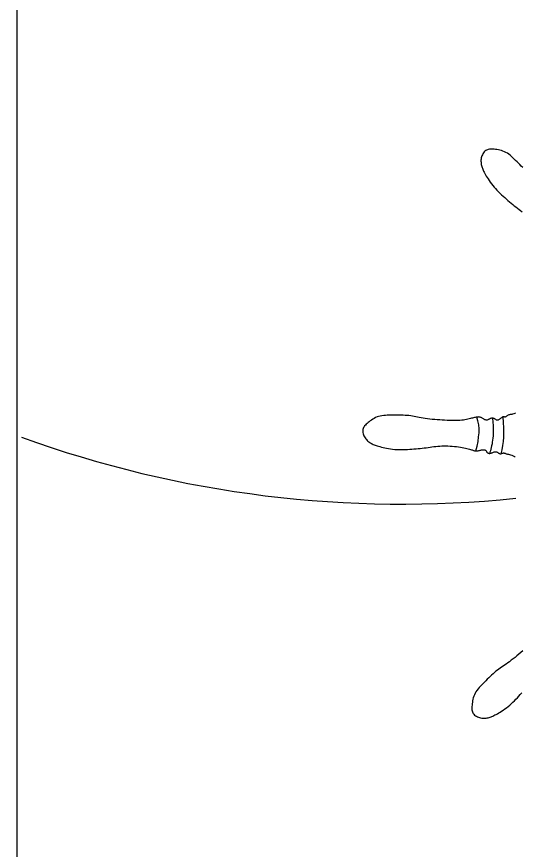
# Model space of a CAD drawing. Header units: inches. Extents: x 7.5 to 50, y 15.4 to 40.2.
# Drawn here: x 9.1554 to 9.2811, y 22.0055 to 22.213 of the extents above; entities that cross this region are included whole.
import ezdxf

# ---------------------------------------------------------------- set-up
doc = ezdxf.new("R2010")
doc.units = ezdxf.units.IN
doc.header["$MEASUREMENT"] = 0
doc.layers.add('02', color=2, linetype='Continuous')

msp = doc.modelspace()

# ---------------------------------------------------------------- linework, layer by layer
at = {"layer": '02'}
for points in [[(9.45691, 22.28683), (9.15538, 22.28683), (9.15538, 21.23402), (10.26898, 21.23402), (10.26898, 21.53795)], [(9.28145, 22.17543), (9.28109, 22.17579), (9.28074, 22.17615), (9.28038, 22.17651), (9.28002, 22.17686), (9.27968, 22.17721), (9.27933, 22.17755), (9.27899, 22.17787), (9.27866, 22.17818), (9.27832, 22.17848), (9.27797, 22.17874), (9.27762, 22.17899), (9.27726, 22.1792), (9.27689, 22.17938), (9.27651, 22.17953), (9.27613, 22.17965), (9.27575, 22.17975), (9.27537, 22.17983), (9.275, 22.17989), (9.27464, 22.17993), (9.2743, 22.17997), (9.27398, 22.17999), (9.27368, 22.18001), (9.27339, 22.18), (9.27313, 22.17999), (9.27287, 22.17995), (9.27264, 22.17988), (9.27242, 22.17979), (9.27221, 22.17966), (9.27201, 22.17951), (9.27183, 22.17932), (9.27166, 22.17911), (9.27151, 22.17887), (9.27138, 22.17862), (9.27127, 22.17836), (9.27118, 22.17809), (9.27111, 22.17781), (9.27106, 22.17754), (9.27104, 22.17727), (9.27103, 22.177), (9.27105, 22.17673), (9.27107, 22.17647), (9.27112, 22.17621), (9.27117, 22.17596), (9.27123, 22.17571), (9.27131, 22.17548), (9.27139, 22.17524), (9.27148, 22.175), (9.27159, 22.17476), (9.27171, 22.17451), (9.27184, 22.17425), (9.272, 22.17396), (9.27217, 22.17365), (9.27237, 22.17332), (9.27258, 22.17296), (9.27282, 22.17259), (9.27308, 22.17219), (9.27336, 22.17179), (9.27365, 22.17139), (9.27396, 22.17098), (9.2743, 22.17057), (9.27464, 22.17018), (9.275, 22.16979), (9.27538, 22.1694), (9.27576, 22.16903), (9.27616, 22.16866), (9.27655, 22.1683), (9.27695, 22.16794), (9.27736, 22.16759), (9.27776, 22.16725), (9.27816, 22.16691), (9.27855, 22.16658), (9.27895, 22.16626), (9.27934, 22.16594), (9.27973, 22.16563), (9.28013, 22.16532), (9.28052, 22.16502), (9.2809, 22.16473), (9.28129, 22.16444)], [(9.27967, 22.11434), (9.2795, 22.11423), (9.2792, 22.11409), (9.27893, 22.11401), (9.2787, 22.11397), (9.27848, 22.11394), (9.27829, 22.11393), (9.27811, 22.11391), (9.27795, 22.11386), (9.2778, 22.1138), (9.27767, 22.11373), (9.27755, 22.11364), (9.27743, 22.11356), (9.27733, 22.11348), (9.27724, 22.11342), (9.27716, 22.11337), (9.2771, 22.11334), (9.27703, 22.11333), (9.27698, 22.11333), (9.27693, 22.11335), (9.27688, 22.11337), (9.27683, 22.11339), (9.27678, 22.11341), (9.27673, 22.11342), (9.27668, 22.11343), (9.27662, 22.11342), (9.27655, 22.1134), (9.27648, 22.11337), (9.27641, 22.11333), (9.27632, 22.11328), (9.27623, 22.11322), (9.27613, 22.11315), (9.27602, 22.11306), (9.2759, 22.11297), (9.27579, 22.11288), (9.27566, 22.11279), (9.27554, 22.11271), (9.27543, 22.11264), (9.27531, 22.11259), (9.27521, 22.11255), (9.27511, 22.11254), (9.27502, 22.11255), (9.27494, 22.11258), (9.27486, 22.11263), (9.27478, 22.11268), (9.2747, 22.11274), (9.27461, 22.1128), (9.27451, 22.11286), (9.27441, 22.11291), (9.27429, 22.11296), (9.27417, 22.11299), (9.27404, 22.11302), (9.27391, 22.11304), (9.27378, 22.11304), (9.27365, 22.11303), (9.27351, 22.113), (9.27337, 22.11295), (9.27324, 22.11289), (9.27311, 22.11282), (9.27297, 22.11275), (9.27284, 22.11269), (9.27271, 22.11263), (9.27257, 22.11259), (9.27244, 22.11258), (9.2723, 22.11259), (9.27217, 22.11262), (9.27203, 22.11267), (9.27189, 22.11273), (9.27176, 22.11281), (9.27163, 22.11289), (9.2715, 22.11297), (9.27137, 22.11304), (9.27124, 22.11311), (9.27112, 22.11318), (9.27099, 22.11323), (9.27087, 22.11327), (9.27074, 22.11331), (9.27061, 22.11333), (9.27047, 22.11334), (9.27032, 22.11335), (9.27016, 22.11334), (9.26999, 22.11332), (9.26981, 22.11328), (9.26962, 22.11324), (9.26941, 22.11319), (9.26918, 22.11314), (9.26894, 22.11308), (9.26868, 22.11301), (9.2684, 22.11294), (9.2681, 22.11286), (9.26777, 22.11279), (9.26743, 22.11272), (9.26706, 22.11265), (9.26666, 22.11259), (9.26624, 22.11254), (9.26579, 22.1125), (9.26531, 22.11247), (9.26481, 22.11245), (9.26429, 22.11245), (9.26374, 22.11245), (9.26317, 22.11247), (9.26259, 22.11249), (9.26199, 22.11252), (9.26138, 22.11256), (9.26076, 22.1126), (9.26014, 22.11265), (9.25951, 22.1127), (9.2589, 22.11276), (9.2583, 22.11283), (9.25771, 22.1129), (9.25716, 22.11297), (9.25663, 22.11305), (9.25613, 22.11314), (9.25567, 22.11322), (9.25523, 22.11331), (9.2548, 22.1134), (9.25438, 22.11348), (9.25396, 22.11356), (9.25353, 22.11363), (9.25309, 22.11368), (9.25263, 22.11372), (9.25215, 22.11375), (9.25166, 22.11377), (9.25116, 22.11378), (9.25066, 22.11379), (9.25015, 22.11379), (9.24965, 22.11379), (9.24915, 22.11379), (9.24866, 22.11379), (9.24817, 22.11378), (9.2477, 22.11377), (9.24724, 22.11375), (9.2468, 22.11372), (9.24636, 22.11367), (9.24594, 22.11359), (9.24554, 22.11348), (9.24515, 22.11335), (9.24478, 22.11319), (9.24442, 22.113), (9.24408, 22.1128), (9.24376, 22.11259), (9.24346, 22.11237), (9.24317, 22.11215), (9.24291, 22.11194), (9.24266, 22.11173), (9.24244, 22.11152), (9.24224, 22.11132), (9.24206, 22.11112), (9.24191, 22.11091), (9.24179, 22.1107), (9.2417, 22.11048), (9.24164, 22.11024), (9.24161, 22.10999), (9.24161, 22.10973), (9.24165, 22.10946), (9.24171, 22.10919), (9.24179, 22.10892), (9.2419, 22.10866), (9.24202, 22.1084), (9.24217, 22.10816), (9.24233, 22.10793), (9.24251, 22.10772), (9.24269, 22.10752), (9.24289, 22.10734), (9.2431, 22.10718), (9.24331, 22.10703), (9.24353, 22.10689), (9.24374, 22.10676), (9.24396, 22.10664), (9.24419, 22.10653), (9.24442, 22.10643), (9.24466, 22.10634), (9.24493, 22.10624), (9.24521, 22.10615), (9.24552, 22.10606), (9.24586, 22.10597), (9.24624, 22.10587), (9.24664, 22.10577), (9.24708, 22.10567), (9.24754, 22.10558), (9.24802, 22.10549), (9.24851, 22.10541), (9.24902, 22.10534), (9.24954, 22.10529), (9.25007, 22.10525), (9.2506, 22.10523), (9.25114, 22.10523), (9.25167, 22.10523), (9.25221, 22.10525), (9.25275, 22.10528), (9.25328, 22.10531), (9.25381, 22.10535), (9.25434, 22.10539), (9.25486, 22.10543), (9.25538, 22.10548), (9.25588, 22.10553), (9.25639, 22.10558), (9.25689, 22.10564), (9.25738, 22.1057), (9.25787, 22.10576), (9.25835, 22.10583), (9.25883, 22.1059), (9.25931, 22.10596), (9.25979, 22.10602), (9.26027, 22.10608), (9.26076, 22.10612), (9.26126, 22.10615), (9.26177, 22.10617), (9.26229, 22.10617), (9.26282, 22.10615), (9.26335, 22.10612), (9.26388, 22.10608), (9.26441, 22.10603), (9.26492, 22.10597), (9.26542, 22.1059), (9.2659, 22.10583), (9.26635, 22.10575), (9.26678, 22.10567), (9.26718, 22.10559), (9.26755, 22.10551), (9.26788, 22.10543), (9.26819, 22.10536), (9.26845, 22.10528), (9.26868, 22.10521), (9.26887, 22.10514), (9.26903, 22.10508), (9.26917, 22.10502), (9.26928, 22.10498), (9.26939, 22.10494), (9.26949, 22.10491), (9.26959, 22.10489), (9.26971, 22.10488), (9.26984, 22.10489), (9.26998, 22.10491), (9.27014, 22.10493), (9.2703, 22.10496), (9.27047, 22.105), (9.27065, 22.10504), (9.27082, 22.10508), (9.27099, 22.10512), (9.27115, 22.10515), (9.2713, 22.10517), (9.27145, 22.10519), (9.27159, 22.1052), (9.27172, 22.1052), (9.27184, 22.10519), (9.27196, 22.10516), (9.27206, 22.10511), (9.27215, 22.10505), (9.27223, 22.10498), (9.27231, 22.1049), (9.27238, 22.10481), (9.27245, 22.10471), (9.27252, 22.10462), (9.27259, 22.10454), (9.27266, 22.10446), (9.27275, 22.1044), (9.27283, 22.10435), (9.27293, 22.10431), (9.27304, 22.10429), (9.27315, 22.10428), (9.27327, 22.10429), (9.27341, 22.10431), (9.27355, 22.10435), (9.2737, 22.1044), (9.27386, 22.10446), (9.27403, 22.10452), (9.2742, 22.10458), (9.27436, 22.10464), (9.27453, 22.10468), (9.27468, 22.1047), (9.27483, 22.10469), (9.27496, 22.10466), (9.27509, 22.10461), (9.2752, 22.10454), (9.27531, 22.10446), (9.27542, 22.10438), (9.27552, 22.1043), (9.27563, 22.10424), (9.27574, 22.1042), (9.27585, 22.10419), (9.27597, 22.1042), (9.2761, 22.10423), (9.27622, 22.10426), (9.27634, 22.1043), (9.27646, 22.10434), (9.27657, 22.10437), (9.27667, 22.10439), (9.27676, 22.10439), (9.27685, 22.10437), (9.27694, 22.10434), (9.27703, 22.1043), (9.27715, 22.10426), (9.27728, 22.10421), (9.27744, 22.10416), (9.27764, 22.10412), (9.27788, 22.10408), (9.27814, 22.10403), (9.27843, 22.10396), (9.27874, 22.10386), (9.27905, 22.10371), (9.27936, 22.10351), (9.27953, 22.10334)], [(9.26977, 22.10489), (9.27006, 22.10612), (9.2703, 22.10728), (9.27046, 22.10838), (9.27055, 22.10943), (9.27055, 22.11043), (9.27047, 22.11141), (9.27028, 22.11236), (9.26999, 22.11332)], [(9.27652, 22.11339), (9.27658, 22.11195), (9.27662, 22.11064), (9.27663, 22.10944), (9.27661, 22.10831), (9.27655, 22.10724), (9.27643, 22.10622), (9.27624, 22.10521), (9.27597, 22.1042)], [(9.27391, 22.11304), (9.274, 22.11209), (9.27405, 22.11125), (9.27408, 22.11049), (9.27408, 22.10982), (9.27407, 22.1092), (9.27404, 22.10863), (9.27399, 22.1081), (9.27393, 22.1076), (9.27386, 22.10711), (9.27379, 22.10663), (9.2737, 22.10617), (9.27361, 22.10573), (9.2735, 22.10532), (9.27339, 22.10494), (9.27328, 22.10459), (9.27315, 22.10428)], [(9.28143, 22.05513), (9.28096, 22.05473), (9.28049, 22.05432), (9.28001, 22.05392), (9.27953, 22.05352), (9.27906, 22.05314), (9.2786, 22.05278), (9.27816, 22.05244), (9.27772, 22.05212), (9.27732, 22.05183), (9.27692, 22.05157), (9.27655, 22.05132), (9.27618, 22.05108), (9.27583, 22.05084), (9.27548, 22.05059), (9.27513, 22.05034), (9.27478, 22.05007), (9.27442, 22.04977), (9.27406, 22.04945), (9.2737, 22.04912), (9.27334, 22.04878), (9.27298, 22.04842), (9.27262, 22.04806), (9.27227, 22.04771), (9.27191, 22.04735), (9.27157, 22.047), (9.27123, 22.04666), (9.2709, 22.04632), (9.27059, 22.04598), (9.2703, 22.04564), (9.27003, 22.0453), (9.26979, 22.04495), (9.26958, 22.04459), (9.2694, 22.04422), (9.26925, 22.04384), (9.26913, 22.04346), (9.26903, 22.04307), (9.26895, 22.0427), (9.26889, 22.04233), (9.26884, 22.04197), (9.26881, 22.04163), (9.26878, 22.04131), (9.26877, 22.04101), (9.26877, 22.04072), (9.26879, 22.04045), (9.26883, 22.0402), (9.26889, 22.03997), (9.26899, 22.03974), (9.26911, 22.03954), (9.26927, 22.03934), (9.26946, 22.03916), (9.26967, 22.03899), (9.2699, 22.03884), (9.27015, 22.03871), (9.27042, 22.0386), (9.27069, 22.03851), (9.27096, 22.03844), (9.27124, 22.03839), (9.27151, 22.03837), (9.27178, 22.03836), (9.27205, 22.03837), (9.27231, 22.0384), (9.27257, 22.03844), (9.27282, 22.0385), (9.27306, 22.03856), (9.2733, 22.03863), (9.27354, 22.03872), (9.27377, 22.03881), (9.27401, 22.03891), (9.27426, 22.03903), (9.27453, 22.03917), (9.27481, 22.03933), (9.27512, 22.0395), (9.27546, 22.0397), (9.27581, 22.03991), (9.27619, 22.04015), (9.27658, 22.04041), (9.27698, 22.04068), (9.27739, 22.04098), (9.2778, 22.04129), (9.2782, 22.04162), (9.2786, 22.04197), (9.27899, 22.04233), (9.27937, 22.04271), (9.27975, 22.04309), (9.28012, 22.04348), (9.28048, 22.04388), (9.28084, 22.04428), (9.28118, 22.04468)]]:
    msp.add_lwpolyline(points, dxfattribs=at)
msp.add_arc((9.25137, 22.36965), 0.27799, 250.0665, 275.8561, dxfattribs=at)

doc.saveas('drawing.dxf')
